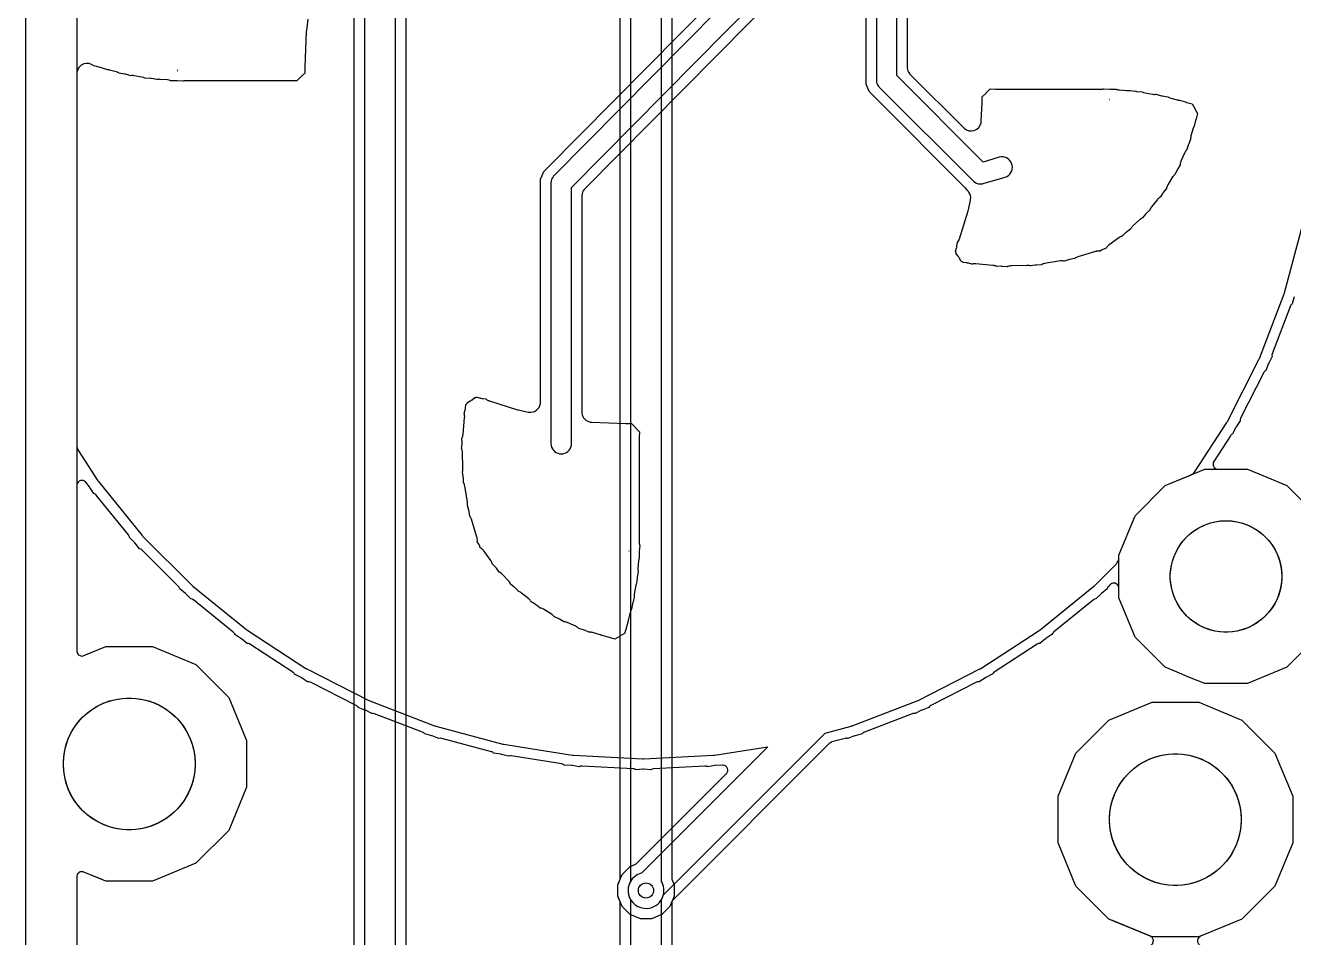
# Model space of a CAD drawing. Header units: millimetres. Extents: x -1 to 70, y 0 to 114.
# Drawn here: x 0 to 25.03, y 20.07 to 38.08 of the extents above; entities that cross this region are included whole.
import ezdxf

# ---------------------------------------------------------------- set-up
doc = ezdxf.new("R2010")
doc.units = ezdxf.units.MM

msp = doc.modelspace()

# ---------------------------------------------------------------- linework, layer by layer
at = {"layer": '16_copper'}
for points in [[(6.695, 75), (6.695, 12)], [(7.305, 12.126), (7.305, 74.695)], [(6.492, 11.899), (6.492, 63.95)], [(7.508, 63.95), (7.508, 12.252)]]:
    msp.add_lwpolyline(points, dxfattribs=at)
for points in [[(11.945, 70.5), (11.945, 21.178), (11.933, 21.157, 0.233164), (11.933, 20.843), (11.945, 20.822), (11.945, 13.055), (8.778, 13.055), (8.757, 13.067, 1), (8.443, 12.433), (8.486, 12.415, 0.198911), (8.757, 12.433), (8.778, 12.445), (12.55, 12.445), (12.55, 12.3), (13.45, 12.3), (13.45, 12.445), (33, 12.445)], [(32.874, 13.055), (13.45, 13.055), (13.45, 13.2), (12.555, 13.2), (12.555, 20.822), (12.567, 20.843, 0.233164), (12.567, 21.157), (12.555, 21.178), (12.555, 70.5)], [(11.742, 13.358), (11.742, 20.753), (11.742, 20.753), (11.742, 20.753, 0.062622), (11.739, 20.778), (11.734, 20.791), (11.694, 20.889), (11.694, 21.111), (11.734, 21.209), (11.734, 21.209), (11.735, 21.209), (11.738, 21.222), (11.741, 21.233), (11.741, 21.233), (11.741, 21.233), (11.742, 21.247), (11.742, 70.197)], [(12.758, 70.197), (12.758, 21.247), (12.758, 21.247), (12.758, 21.247, 0.062622), (12.761, 21.222), (12.766, 21.209), (12.806, 21.111), (12.806, 20.889), (12.766, 20.791), (12.766, 20.791), (12.765, 20.791), (12.762, 20.778), (12.759, 20.767), (12.759, 20.767), (12.759, 20.767), (12.758, 20.753), (12.758, 19.665)], [(1.016, 45.045), (1.016, 25.728), (1.016, 25.725), (1.016, 25.721, 0.468078), (1.141, 25.631), (1.154, 25.636), (1.589, 25.816), (2.511, 25.816), (3.362, 25.463), (4.013, 24.812), (4.366, 23.961), (4.366, 23.039), (4.013, 22.188), (3.362, 21.537), (2.511, 21.184), (1.589, 21.184), (1.53, 21.208), (1.53, 21.208), (1.154, 21.364), (1.151, 21.365), (1.147, 21.367, 0.46808), (1.017, 21.286), (1.016, 21.272), (1.016, 1.116)], [(22.176, 19.907, 0.722103), (22.216, 20.093), (22.204, 20.099), (22.203, 20.099), (22.203, 20.099), (22.203, 20.099), (21.388, 20.437), (20.737, 21.088), (20.384, 21.939), (20.384, 22.861), (20.737, 23.712), (21.388, 24.363), (22.239, 24.716), (23.161, 24.716), (24.012, 24.363), (24.663, 23.712), (25.016, 22.861), (25.016, 21.939), (24.663, 21.088), (24.012, 20.437), (23.196, 20.099), (23.192, 20.096), (23.187, 20.094, 0.722103), (23.221, 19.907)]]:
    msp.add_lwpolyline(points, format="xyb", dxfattribs=at)
msp.add_lwpolyline([(23.279, 25.084), (22.979, 25.208), (22.979, 25.208), (22.737, 25.308), (22.737, 25.308), (22.737, 25.308), (22.501, 25.406), (21.906, 26.001), (21.584, 26.779), (21.584, 27.621), (21.906, 28.399), (22.501, 28.994), (23.279, 29.316), (24.121, 29.316), (24.344, 29.223), (24.344, 29.223), (24.899, 28.994), (25.494, 28.399), (25.816, 27.621), (25.816, 26.779), (25.494, 26.001), (24.899, 25.406), (24.121, 25.084)], close=True, dxfattribs=at)
at = {"layer": '1_copper'}
msp.add_lwpolyline([(10.614, 29.621, 0.361416), (10.78, 29.821), (10.78, 34.878), (21.144, 45.357), (21.151, 45.365), (21.157, 45.371, 0.162121), (21.203, 45.491), (21.203, 45.5), (21.203, 49.211), (21.233, 49.234, 1), (20.767, 49.766), (20.734, 49.733, 0.414214), (20.767, 49.234), (20.797, 49.211), (20.797, 45.584), (10.433, 35.104), (10.426, 35.097), (10.42, 35.09, 0.162121), (10.374, 34.97), (10.374, 34.961), (10.374, 29.821), (10.377, 29.786, 0.366015), (10.579, 29.618)], format="xyb", close=True, dxfattribs=at)
for points in [[(16.246, 40.115), (11.042, 34.853), (11.036, 34.846), (11.029, 34.839, 0.162121), (10.984, 34.719), (10.983, 34.711), (10.983, 30.447), (10.985, 30.432), (10.985, 30.418, 0.317038), (11.146, 30.248), (11.15, 30.247), (11.153, 30.246), (11.163, 30.246), (11.179, 30.244), (11.851, 30.217), (11.855, 30.217), (11.859, 30.217), (11.967, 30.217), (12.04, 30.138), (12.042, 30.135), (12.045, 30.132), (12.121, 30.056), (12.117, 29.949), (12.117, 29.945), (12.117, 29.941), (12.117, 27.872), (12.117, 27.87), (12.117, 27.869, 0.040996), (12.12, 27.833), (12.125, 27.818), (12.127, 27.81), (12.117, 27.697), (12.117, 27.69), (12.117, 27.68), (12.117, 27.567), (12.113, 27.557), (12.108, 27.541, 0.004136), (12.107, 27.538), (12.102, 27.507), (12.101, 27.506), (12.101, 27.506), (12.101, 27.506), (12.089, 27.358), (12.089, 27.357), (12.089, 27.356, 0.040861), (12.089, 27.32), (12.093, 27.304), (12.094, 27.295), (12.093, 27.288), (12.093, 27.288), (12.093, 27.288), (12.075, 27.185), (12.075, 27.177), (12.073, 27.167), (12.064, 27.057), (12.059, 27.045), (12.052, 27.03, 0.003185), (12.051, 27.027), (12.043, 26.996), (12.017, 26.849), (12.017, 26.847), (12.017, 26.846, 0.040863), (12.014, 26.811), (12.016, 26.794), (12.017, 26.785), (11.989, 26.677), (11.987, 26.669), (11.985, 26.66), (11.966, 26.551), (11.96, 26.539), (11.951, 26.525, 0.003177), (11.95, 26.523), (11.94, 26.492), (11.905, 26.362), (11.904, 26.355), (11.902, 26.348, 0.025885), (11.899, 26.327), (11.899, 26.321), (11.858, 26.181), (11.857, 26.178), (11.856, 26.175), (11.828, 26.07), (11.733, 26.019), (11.731, 26.017), (11.728, 26.016), (11.635, 25.961), (11.531, 25.992), (11.528, 25.993), (11.525, 25.994), (11.384, 26.031), (11.382, 26.032), (11.376, 26.036), (11.364, 26.04), (11.356, 26.044), (11.351, 26.045), (11.346, 26.047), (11.195, 26.092), (11.181, 26.095), (11.166, 26.098, 0.040116), (11.131, 26.101), (11.128, 26.1, 0.00427), (11.121, 26.1), (11.038, 26.137), (11.028, 26.141), (11.013, 26.146), (10.924, 26.173), (10.92, 26.177, 0.043887), (10.892, 26.199), (10.889, 26.201), (10.887, 26.203), (10.878, 26.207), (10.864, 26.215), (10.696, 26.29), (10.682, 26.294), (10.669, 26.3, 0.040113), (10.634, 26.306), (10.63, 26.306, 0.004265), (10.624, 26.307), (10.546, 26.355), (10.537, 26.359), (10.522, 26.367), (10.438, 26.405), (10.435, 26.41, 0.043888), (10.41, 26.435), (10.407, 26.437), (10.405, 26.439), (10.396, 26.445), (10.384, 26.454), (10.227, 26.551), (10.214, 26.557), (10.201, 26.564, 0.040112), (10.167, 26.575), (10.164, 26.576, 0.004261), (10.158, 26.577), (10.087, 26.635), (10.078, 26.641), (10.065, 26.65), (9.986, 26.698), (9.984, 26.704, 0.043884), (9.962, 26.732), (9.96, 26.735), (9.958, 26.737), (9.95, 26.744), (9.939, 26.755), (9.796, 26.87), (9.784, 26.879), (9.772, 26.887, 0.040115), (9.74, 26.903), (9.737, 26.904, 0.004263), (9.731, 26.906), (9.668, 26.972), (9.66, 26.979), (9.649, 26.99), (9.577, 27.049), (9.575, 27.054, 0.043889), (9.558, 27.085), (9.555, 27.088), (9.554, 27.09), (9.547, 27.098), (9.537, 27.11), (9.411, 27.244), (9.4, 27.254), (9.389, 27.264, 0.040115), (9.36, 27.283), (9.357, 27.284, 0.004265), (9.351, 27.287), (9.297, 27.362), (9.29, 27.369), (9.28, 27.382), (9.217, 27.449), (9.216, 27.455, 0.043885), (9.202, 27.488), (9.201, 27.491), (9.199, 27.494), (9.194, 27.502), (9.185, 27.516), (9.048, 27.706), (9.04, 27.715), (9.032, 27.724, 0.043888), (9.006, 27.748), (9.001, 27.752), (8.997, 27.755), (8.989, 27.759), (8.979, 27.766), (8.977, 27.767), (8.968, 27.797, 0.043889), (8.954, 27.83), (8.952, 27.834), (8.938, 27.857), (8.919, 27.883), (8.92, 27.885, 0.07389), (8.92, 27.944), (8.919, 27.95), (8.918, 27.956), (8.916, 27.965), (8.913, 27.976), (8.806, 28.327), (8.801, 28.341), (8.796, 28.354, 0.040115), (8.778, 28.385), (8.776, 28.387, 0.004266), (8.772, 28.392), (8.757, 28.483), (8.754, 28.493), (8.751, 28.509), (8.724, 28.597), (8.725, 28.603, 0.043888), (8.728, 28.639), (8.728, 28.642), (8.728, 28.645), (8.727, 28.655), (8.726, 28.671), (8.674, 28.982), (8.67, 28.997), (8.667, 29.011, 0.040114), (8.653, 29.044), (8.651, 29.046, 0.004255), (8.648, 29.052), (8.645, 29.144), (8.644, 29.154), (8.642, 29.17), (8.627, 29.261), (8.629, 29.267, 0.043886), (8.637, 29.302), (8.637, 29.305), (8.638, 29.308), (8.638, 29.318), (8.638, 29.334), (8.628, 29.65), (8.626, 29.664), (8.625, 29.679, 0.040112), (8.615, 29.713), (8.614, 29.716, 0.004261), (8.611, 29.722), (8.62, 29.813), (8.62, 29.823), (8.621, 29.84), (8.618, 29.932), (8.621, 29.937, 0.043887), (8.633, 29.971), (8.634, 29.974), (8.634, 29.977), (8.636, 29.987), (8.639, 30.003), (8.671, 30.336), (8.671, 30.343), (8.672, 30.35, 0.026256), (8.671, 30.372), (8.67, 30.379), (8.67, 30.386), (8.667, 30.396), (8.665, 30.407), (8.663, 30.414), (8.661, 30.42), (8.681, 30.483, 0.011447), (8.684, 30.492), (8.686, 30.508), (8.689, 30.518, 0.007386), (8.689, 30.524), (8.696, 30.59), (8.698, 30.592), (8.702, 30.597), (8.706, 30.603), (8.712, 30.612), (8.718, 30.621), (8.721, 30.627), (8.725, 30.633), (8.783, 30.664, 0.011445), (8.791, 30.668), (8.804, 30.677), (8.813, 30.683), (8.815, 30.685), (8.818, 30.687), (8.869, 30.729), (8.872, 30.729), (8.879, 30.73), (8.886, 30.73), (8.896, 30.733), (8.907, 30.735), (8.914, 30.737), (8.92, 30.739), (8.983, 30.719, 0.011447), (8.992, 30.716), (9.008, 30.714), (9.018, 30.711, 0.007386), (9.024, 30.711), (9.09, 30.704), (9.092, 30.702, 0.061543), (9.133, 30.675), (9.144, 30.671), (9.153, 30.667), (9.158, 30.665), (9.163, 30.663), (9.715, 30.491), (9.723, 30.489), (9.733, 30.487), (9.924, 30.445), (9.929, 30.444), (9.934, 30.443, 0.416599), (10.168, 30.611), (10.169, 30.627), (10.171, 30.637), (10.17, 30.64), (10.171, 30.643), (10.171, 34.959), (10.171, 34.96), (10.171, 34.96), (10.17, 35.041), (10.201, 35.115, 0.001384), (10.201, 35.116), (10.232, 35.19), (10.288, 35.247), (10.289, 35.248), (10.289, 35.248), (16.223, 41.248)], [(16.797, 40.1), (16.797, 37), (16.798, 36.99), (16.798, 36.98, 0.132342), (16.835, 36.881), (16.841, 36.875, 0.018024), (16.85, 36.863), (16.856, 36.856), (18.706, 35.006), (18.709, 35.004), (18.712, 35.001, 0.177255), (18.84, 34.947), (18.855, 34.948), (18.869, 34.948, 0.009215), (18.876, 34.948), (18.894, 34.952), (18.904, 34.954), (18.906, 34.955), (18.908, 34.955), (19.337, 35.082), (19.37, 35.095, 0.915917), (19.221, 35.472), (18.908, 35.379), (17.203, 37.084), (17.203, 40.016)], [(17.406, 39.847), (17.406, 37.253), (17.407, 37.242), (17.407, 37.232, 0.132342), (17.445, 37.133), (17.45, 37.127, 0.018024), (17.46, 37.116), (17.466, 37.109), (18.522, 36.053), (18.526, 36.049), (18.53, 36.046, 0.580968), (18.865, 36.156), (18.867, 36.171), (18.868, 36.181), (18.868, 36.185), (18.869, 36.188), (18.883, 36.551), (18.883, 36.555), (18.883, 36.559), (18.883, 36.667), (18.962, 36.74), (18.965, 36.742), (18.968, 36.745), (19.044, 36.821), (19.151, 36.817), (19.155, 36.817), (19.159, 36.817), (21.228, 36.817), (21.23, 36.817), (21.231, 36.817, 0.040996), (21.267, 36.82), (21.282, 36.825), (21.29, 36.827), (21.403, 36.817), (21.41, 36.817), (21.42, 36.817), (21.533, 36.817), (21.543, 36.813), (21.559, 36.808, 0.004136), (21.562, 36.807), (21.593, 36.802), (21.594, 36.801), (21.594, 36.801), (21.594, 36.801), (21.742, 36.789), (21.743, 36.789), (21.744, 36.789, 0.040861), (21.78, 36.789), (21.796, 36.793), (21.805, 36.794), (21.915, 36.775), (21.923, 36.775), (21.933, 36.773), (22.043, 36.764), (22.055, 36.759), (22.07, 36.752, 0.003185), (22.073, 36.751), (22.104, 36.743), (22.105, 36.743, 0.000031), (22.105, 36.743), (22.251, 36.717), (22.253, 36.717), (22.254, 36.717, 0.040863), (22.289, 36.714), (22.306, 36.716), (22.315, 36.717), (22.423, 36.689), (22.431, 36.687), (22.44, 36.685), (22.549, 36.666), (22.561, 36.66), (22.575, 36.651, 0.003177), (22.577, 36.65), (22.608, 36.64), (22.738, 36.605), (22.745, 36.604), (22.752, 36.602, 0.025885), (22.773, 36.599), (22.779, 36.599), (22.919, 36.558), (22.922, 36.557), (22.925, 36.556), (23.03, 36.528), (23.081, 36.433), (23.083, 36.431), (23.084, 36.428), (23.139, 36.335), (23.108, 36.231), (23.107, 36.228), (23.106, 36.225), (23.069, 36.084), (23.068, 36.082), (23.064, 36.076), (23.06, 36.064), (23.056, 36.056), (23.055, 36.051), (23.053, 36.046), (23.008, 35.895), (23.005, 35.881), (23.002, 35.866, 0.040116), (22.999, 35.831), (23, 35.828, 0.00427), (23, 35.821), (22.963, 35.738), (22.959, 35.728), (22.954, 35.713), (22.927, 35.624), (22.923, 35.62, 0.043887), (22.901, 35.592), (22.899, 35.589), (22.897, 35.587), (22.893, 35.578), (22.885, 35.564), (22.81, 35.396), (22.806, 35.382), (22.8, 35.369, 0.040113), (22.794, 35.334), (22.794, 35.33, 0.004265), (22.793, 35.324), (22.745, 35.246), (22.741, 35.237), (22.733, 35.222), (22.695, 35.138), (22.69, 35.135, 0.043888), (22.665, 35.11), (22.663, 35.107), (22.661, 35.105), (22.655, 35.096), (22.646, 35.084), (22.549, 34.927), (22.543, 34.914), (22.536, 34.901, 0.040112), (22.525, 34.867), (22.524, 34.864, 0.004261), (22.523, 34.858), (22.465, 34.787), (22.459, 34.778), (22.45, 34.765), (22.402, 34.686), (22.396, 34.684, 0.043884), (22.368, 34.662), (22.365, 34.66), (22.363, 34.658), (22.356, 34.65), (22.345, 34.639), (22.23, 34.496), (22.221, 34.484), (22.213, 34.472, 0.040115), (22.197, 34.44), (22.196, 34.437, 0.004263), (22.194, 34.431), (22.128, 34.368), (22.121, 34.36), (22.11, 34.349), (22.051, 34.277), (22.046, 34.275, 0.043889), (22.015, 34.258), (22.012, 34.255), (22.01, 34.254), (22.002, 34.247), (21.99, 34.237), (21.856, 34.111), (21.846, 34.1), (21.836, 34.089, 0.040115), (21.817, 34.06), (21.816, 34.057, 0.004265), (21.813, 34.051), (21.738, 33.997), (21.731, 33.99), (21.718, 33.98), (21.651, 33.917), (21.645, 33.916, 0.043885), (21.612, 33.902), (21.609, 33.901), (21.606, 33.899), (21.598, 33.894), (21.584, 33.885), (21.394, 33.748), (21.385, 33.74), (21.376, 33.732, 0.043888), (21.352, 33.706), (21.348, 33.701), (21.345, 33.697), (21.341, 33.689), (21.334, 33.679), (21.333, 33.677), (21.303, 33.668, 0.043889), (21.27, 33.654), (21.266, 33.652), (21.243, 33.638), (21.217, 33.619), (21.215, 33.62, 0.07389), (21.155, 33.62), (21.15, 33.619), (21.144, 33.618), (21.135, 33.616), (21.124, 33.613), (20.773, 33.506), (20.759, 33.501), (20.746, 33.496, 0.040115), (20.715, 33.478), (20.713, 33.476, 0.004264), (20.708, 33.472), (20.617, 33.457), (20.607, 33.454), (20.591, 33.451), (20.503, 33.424), (20.497, 33.425, 0.043888), (20.461, 33.428), (20.458, 33.428), (20.455, 33.428), (20.445, 33.427), (20.429, 33.426), (20.118, 33.374), (20.103, 33.37), (20.089, 33.367, 0.040114), (20.056, 33.353), (20.054, 33.351, 0.004255), (20.048, 33.348), (19.956, 33.345), (19.946, 33.344), (19.93, 33.342), (19.839, 33.327), (19.833, 33.329, 0.043886), (19.798, 33.337), (19.795, 33.337), (19.792, 33.338), (19.782, 33.338), (19.766, 33.338), (19.45, 33.328), (19.436, 33.326), (19.421, 33.325, 0.040112), (19.387, 33.315), (19.384, 33.314, 0.004261), (19.378, 33.311), (19.287, 33.32), (19.277, 33.32), (19.26, 33.321), (19.168, 33.318), (19.163, 33.321, 0.043887), (19.129, 33.333), (19.126, 33.334), (19.123, 33.334), (19.113, 33.336), (19.097, 33.339), (18.764, 33.371), (18.757, 33.371), (18.75, 33.372, 0.026256), (18.728, 33.371), (18.721, 33.37), (18.714, 33.37), (18.704, 33.367), (18.693, 33.365), (18.686, 33.363), (18.68, 33.361), (18.617, 33.381, 0.011447), (18.608, 33.384), (18.592, 33.386), (18.582, 33.389, 0.007386), (18.576, 33.389), (18.51, 33.396), (18.508, 33.398), (18.503, 33.402), (18.497, 33.406), (18.488, 33.412), (18.479, 33.418), (18.473, 33.421), (18.467, 33.425), (18.436, 33.483, 0.011445), (18.432, 33.491), (18.423, 33.504), (18.417, 33.513), (18.415, 33.515), (18.413, 33.518), (18.371, 33.569), (18.371, 33.572), (18.37, 33.579), (18.37, 33.586), (18.367, 33.596), (18.365, 33.607), (18.363, 33.614), (18.361, 33.62), (18.381, 33.683, 0.011447), (18.384, 33.692), (18.386, 33.708), (18.389, 33.718, 0.007386), (18.389, 33.724), (18.396, 33.79), (18.398, 33.792, 0.061543), (18.425, 33.833), (18.429, 33.844), (18.433, 33.853), (18.435, 33.858), (18.437, 33.863), (18.609, 34.415), (18.611, 34.423), (18.613, 34.433), (18.656, 34.627), (18.657, 34.634), (18.658, 34.642, 0.186488), (18.623, 34.786), (18.617, 34.795), (18.612, 34.8), (18.607, 34.807), (18.6, 34.813), (18.598, 34.815), (18.554, 34.869), (18.548, 34.876), (18.54, 34.885), (16.798, 36.627), (16.798, 36.627), (16.655, 36.77), (16.594, 36.919), (16.594, 39.972)], [(5.575, 38.2), (5.547, 37.975), (5.546, 37.967), (5.545, 37.957), (5.517, 37.249), (5.517, 37.245), (5.517, 37.241), (5.517, 37.133), (5.438, 37.06), (5.435, 37.058), (5.432, 37.055), (5.356, 36.979), (5.249, 36.983), (5.245, 36.983), (5.241, 36.983), (3.172, 36.983), (3.17, 36.983), (3.169, 36.983, 0.040996), (3.133, 36.98), (3.118, 36.975), (3.11, 36.973), (2.997, 36.983), (2.99, 36.983), (2.98, 36.983), (2.867, 36.983), (2.857, 36.987), (2.841, 36.992, 0.004104), (2.838, 36.993), (2.807, 36.999), (2.806, 36.999), (2.806, 36.999), (2.806, 36.999), (2.658, 37.011), (2.657, 37.011), (2.656, 37.011, 0.040861), (2.62, 37.011), (2.604, 37.007), (2.595, 37.006), (2.485, 37.025), (2.477, 37.025), (2.467, 37.027), (2.357, 37.036), (2.345, 37.041), (2.33, 37.048, 0.003188), (2.327, 37.049), (2.296, 37.057), (2.149, 37.083), (2.147, 37.083), (2.146, 37.083, 0.040863), (2.111, 37.086), (2.094, 37.084), (2.085, 37.083), (1.977, 37.111), (1.969, 37.113), (1.96, 37.115), (1.851, 37.134), (1.839, 37.14), (1.825, 37.149, 0.003184), (1.823, 37.15), (1.792, 37.16), (1.662, 37.195), (1.655, 37.196), (1.648, 37.198, 0.025969), (1.627, 37.201), (1.621, 37.201), (1.481, 37.242), (1.478, 37.243), (1.475, 37.244), (1.354, 37.276), (1.354, 37.276, 0.591075), (1.019, 37.156), (1.017, 37.136), (1.016, 37.127, 0.00346), (1.016, 37.124), (1.016, 29.789), (1.017, 29.783), (1.016, 29.776, 0.087942), (1.033, 29.707), (1.039, 29.696), (1.043, 29.687), (1.046, 29.683), (1.049, 29.679), (1.431, 29.089), (1.437, 29.082), (1.444, 29.072), (2.307, 28.007), (2.313, 28), (2.321, 27.991), (3.291, 27.021), (3.298, 27.015), (3.307, 27.007), (4.372, 26.144), (4.38, 26.139), (4.389, 26.131), (5.539, 25.385), (5.548, 25.38), (5.558, 25.374), (6.78, 24.752), (6.788, 24.748), (6.799, 24.743), (8.079, 24.251), (8.088, 24.249), (8.099, 24.245), (9.424, 23.89), (9.433, 23.888), (9.445, 23.886), (9.969, 23.803), (9.969, 23.803), (9.969, 23.803), (10.799, 23.671), (10.808, 23.67), (10.82, 23.669), (12.189, 23.597), (12.199, 23.597), (12.211, 23.597), (13.58, 23.669), (13.589, 23.67), (13.601, 23.671), (14.657, 23.838), (12.161, 21.342), (12.136, 21.335, 0.876977), (12.273, 20.647), (12.319, 20.653, 0.26795), (12.585, 20.886), (12.592, 20.911), (15.789, 24.108), (16.301, 24.245), (16.309, 24.248), (16.321, 24.251), (17.601, 24.743), (17.609, 24.747), (17.62, 24.752), (18.842, 25.374), (18.85, 25.379), (18.861, 25.385), (20.011, 26.131), (20.018, 26.137), (20.028, 26.144), (21.093, 27.007), (21.1, 27.013), (21.109, 27.021), (21.524, 27.436), (21.531, 27.444), (21.538, 27.451, 0.132344), (21.581, 27.548), (21.582, 27.556, 0.025235), (21.584, 27.58), (21.584, 27.621), (21.906, 28.399), (22.501, 28.994), (22.997, 29.199), (23.006, 29.204, 0.139956), (23.09, 29.276), (23.715, 30.239), (23.72, 30.248), (23.726, 30.258), (24.349, 31.48), (24.352, 31.488), (24.357, 31.499), (24.849, 32.779), (24.851, 32.788), (24.855, 32.799), (25.21, 34.124)], [(25.045, 32.721), (25.007, 32.582), (25.006, 32.581), (24.997, 32.575, 0.072859), (24.98, 32.551), (24.974, 32.539), (24.611, 31.594), (24.611, 31.592), (24.61, 31.59, 0.110688), (24.607, 31.538), (24.542, 31.411), (24.541, 31.409), (24.537, 31.401), (24.486, 31.267), (24.484, 31.266), (24.475, 31.261, 0.072854), (24.455, 31.239), (24.448, 31.227), (23.988, 30.325), (23.988, 30.323), (23.987, 30.322, 0.11068), (23.978, 30.271), (23.9, 30.151), (23.899, 30.149), (23.895, 30.142), (23.83, 30.014), (23.828, 30.013), (23.818, 30.008, 0.072855), (23.796, 29.989), (23.788, 29.978), (23.458, 29.47), (23.458, 29.47), (23.458, 29.47, 0.546726), (23.528, 29.317), (23.542, 29.316), (24.121, 29.316), (24.344, 29.223), (24.344, 29.223), (24.899, 28.994), (25.494, 28.399)], [(25.494, 26.001), (24.899, 25.406), (24.121, 25.084), (23.279, 25.084), (22.979, 25.208), (22.979, 25.208), (22.737, 25.308), (22.737, 25.308), (22.737, 25.308), (22.501, 25.406), (21.906, 26.001), (21.584, 26.779), (21.584, 26.967), (21.583, 26.978), (21.582, 26.988, 0.473399), (21.444, 27.058), (21.442, 27.058), (21.433, 27.052), (21.424, 27.047), (21.422, 27.045), (21.421, 27.045), (21.42, 27.043), (21.413, 27.038), (21.38, 27.004), (21.379, 27.003), (21.377, 27.001, 0.11068), (21.353, 26.956), (21.242, 26.866), (21.241, 26.864), (21.234, 26.859), (21.132, 26.757), (21.131, 26.757), (21.12, 26.755, 0.072847), (21.093, 26.744), (21.082, 26.736), (20.295, 26.099), (20.294, 26.097), (20.292, 26.096, 0.110694), (20.263, 26.053), (20.144, 25.975), (20.142, 25.974), (20.135, 25.969), (20.023, 25.879), (20.021, 25.879), (20.011, 25.878, 0.072843), (19.983, 25.87), (19.971, 25.863), (19.122, 25.312), (19.12, 25.311), (19.118, 25.31, 0.110683), (19.086, 25.27), (18.958, 25.205), (18.957, 25.204), (18.956, 25.204), (18.954, 25.203), (18.949, 25.2), (18.828, 25.121), (18.826, 25.121), (18.816, 25.122, 0.072855), (18.788, 25.117), (18.775, 25.112), (17.873, 24.652), (17.871, 24.651), (17.869, 24.65, 0.110684), (17.832, 24.614), (17.699, 24.563), (17.697, 24.562), (17.689, 24.558), (17.561, 24.493), (17.559, 24.493), (17.549, 24.495, 0.072851), (17.52, 24.493), (17.506, 24.489), (16.561, 24.126), (16.559, 24.125), (16.557, 24.124, 0.110684), (16.517, 24.092), (16.379, 24.055), (16.377, 24.055), (16.369, 24.052), (16.235, 24.001), (16.233, 24.001), (16.223, 24.004, 0.072865), (16.194, 24.005), (16.18, 24.002), (15.92, 23.932), (15.914, 23.93), (15.907, 23.928, 0.062619), (15.886, 23.916), (15.878, 23.909), (15.877, 23.908), (15.876, 23.908), (15.875, 23.907), (12.784, 20.816), (12.784, 20.816), (12.784, 20.816, 0.06262), (12.769, 20.796), (12.762, 20.783), (12.722, 20.685), (12.565, 20.528), (12.361, 20.444), (12.139, 20.444), (11.935, 20.528), (11.778, 20.685), (11.694, 20.889), (11.694, 21.111), (11.778, 21.315), (11.935, 21.472), (12.033, 21.512), (12.033, 21.513), (12.034, 21.513, 0.062619), (12.055, 21.525), (12.066, 21.534), (13.836, 23.304), (13.836, 23.305), (13.837, 23.305, 0.630951), (13.774, 23.475), (13.76, 23.475), (13.617, 23.467), (13.615, 23.467), (13.607, 23.466), (13.465, 23.444), (13.463, 23.445), (13.454, 23.45, 0.072854), (13.425, 23.456), (13.412, 23.457), (12.4, 23.404), (12.398, 23.403), (12.396, 23.403, 0.110665), (12.348, 23.385), (12.205, 23.393), (12.203, 23.393), (12.195, 23.393), (12.051, 23.385), (12.049, 23.386), (12.041, 23.392, 0.072882), (12.014, 23.402), (12, 23.404), (10.988, 23.457), (10.986, 23.456), (10.984, 23.457, 0.110683), (10.935, 23.444), (10.793, 23.466), (10.791, 23.466), (10.783, 23.467), (10.639, 23.475), (10.638, 23.476), (10.63, 23.483, 0.072853), (10.604, 23.495), (10.59, 23.498), (9.59, 23.657), (9.588, 23.657), (9.586, 23.657, 0.110667), (9.535, 23.65), (9.397, 23.687), (9.395, 23.687), (9.387, 23.689), (9.244, 23.712), (9.243, 23.713), (9.236, 23.721, 0.072854), (9.211, 23.736), (9.198, 23.74), (8.22, 24.002), (8.218, 24.002), (8.216, 24.003, 0.110665), (8.164, 24.001), (8.031, 24.052), (8.029, 24.053), (8.021, 24.055), (7.882, 24.093), (7.881, 24.094), (7.875, 24.103, 0.07287), (7.851, 24.12), (7.839, 24.126), (6.894, 24.489), (6.892, 24.489), (6.89, 24.49, 0.110688), (6.838, 24.493), (6.711, 24.558), (6.709, 24.559), (6.701, 24.563), (6.567, 24.614), (6.566, 24.616), (6.561, 24.625, 0.072854), (6.539, 24.645), (6.527, 24.652), (5.625, 25.112), (5.623, 25.112), (5.622, 25.113, 0.11068), (5.571, 25.122), (5.451, 25.2), (5.449, 25.201), (5.442, 25.205), (5.314, 25.27), (5.313, 25.272), (5.308, 25.282, 0.07286), (5.289, 25.304), (5.278, 25.312), (4.429, 25.863), (4.427, 25.864), (4.426, 25.866, 0.11068), (4.376, 25.879), (4.265, 25.969), (4.263, 25.97), (4.256, 25.975), (4.136, 26.054), (4.135, 26.056), (4.132, 26.066, 0.072869), (4.115, 26.089), (4.105, 26.099), (3.318, 26.736), (3.316, 26.737), (3.315, 26.739, 0.110689), (3.267, 26.758), (3.166, 26.859), (3.164, 26.86), (3.158, 26.866), (3.046, 26.956), (3.046, 26.958), (3.043, 26.968, 0.072867), (3.029, 26.994), (3.02, 27.004), (2.304, 27.72), (2.303, 27.721), (2.301, 27.723, 0.110666), (2.256, 27.747), (2.166, 27.858), (2.164, 27.859), (2.159, 27.866), (2.057, 27.968), (2.057, 27.969), (2.055, 27.98, 0.072847), (2.044, 28.007), (2.036, 28.018), (1.399, 28.805), (1.397, 28.806), (1.396, 28.808, 0.110669), (1.353, 28.837), (1.275, 28.956), (1.274, 28.958), (1.269, 28.965), (1.194, 29.058), (1.191, 29.061), (1.189, 29.064, 0.630946), (1.017, 29.009), (1.016, 28.995), (1.016, 25.728), (1.016, 25.725), (1.016, 25.721, 0.468078), (1.141, 25.631), (1.154, 25.636), (1.589, 25.816), (2.511, 25.816), (3.362, 25.463), (4.013, 24.812), (4.366, 23.961), (4.366, 23.039), (4.013, 22.188), (3.362, 21.537), (2.511, 21.184), (1.589, 21.184), (1.154, 21.364), (1.151, 21.365), (1.147, 21.367, 0.46808), (1.017, 21.286), (1.016, 21.272), (1.016, 1.116)]]:
    msp.add_lwpolyline(points, format="xyb", dxfattribs=at)
for points in [[(3.007, 37.186), (2.999, 37.186), (3.006, 37.186)], [(21.394, 36.614), (21.393, 36.614), (21.401, 36.614)], [(11.914, 27.706), (11.914, 27.707), (11.914, 27.699)], [(22.239, 20.084), (21.456, 20.408), (21.456, 20.408), (21.456, 20.408), (21.388, 20.437), (20.737, 21.088), (20.384, 21.939), (20.384, 22.861), (20.737, 23.712), (21.388, 24.363), (22.239, 24.716), (23.161, 24.716), (24.012, 24.363), (24.663, 23.712), (25.016, 22.861), (25.016, 21.939), (24.663, 21.088), (24.012, 20.437), (23.161, 20.084)]]:
    msp.add_lwpolyline(points, close=True, dxfattribs=at)
at = {"layer": 'drills_NPTH'}
for centre, radius in [((23.7, 27.2), 1.1), ((2.05, 23.5), 1.3), ((22.7, 22.4), 1.3)]:
    msp.add_circle(centre, radius, dxfattribs=at)
at = {"layer": 'drills_via_1_16'}
msp.add_circle((12.25, 21), 0.15, dxfattribs=at)
at = {"layer": 'holes'}
for points in [[(24.8, 27.157), (24.793, 27.071), (24.78, 26.985), (24.76, 26.901), (24.733, 26.819), (24.7, 26.739), (24.66, 26.662), (24.615, 26.588), (24.565, 26.518), (24.508, 26.453), (24.447, 26.392), (24.382, 26.335), (24.312, 26.285), (24.238, 26.24), (24.161, 26.2), (24.081, 26.167), (23.999, 26.14), (23.915, 26.12), (23.829, 26.107), (23.743, 26.1), (23.657, 26.1), (23.571, 26.107), (23.485, 26.12), (23.401, 26.14), (23.319, 26.167), (23.239, 26.2), (23.162, 26.24), (23.088, 26.285), (23.018, 26.335), (22.953, 26.392), (22.892, 26.453), (22.835, 26.518), (22.785, 26.588), (22.74, 26.662), (22.7, 26.739), (22.667, 26.819), (22.64, 26.901), (22.62, 26.985), (22.607, 27.071), (22.6, 27.157), (22.6, 27.243), (22.607, 27.329), (22.62, 27.415), (22.64, 27.499), (22.667, 27.581), (22.7, 27.661), (22.74, 27.738), (22.785, 27.812), (22.835, 27.882), (22.892, 27.947), (22.953, 28.008), (23.018, 28.065), (23.088, 28.115), (23.162, 28.16), (23.239, 28.2), (23.319, 28.233), (23.401, 28.26), (23.485, 28.28), (23.571, 28.293), (23.657, 28.3), (23.743, 28.3), (23.829, 28.293), (23.915, 28.28), (23.999, 28.26), (24.081, 28.233), (24.161, 28.2), (24.238, 28.16), (24.312, 28.115), (24.382, 28.065), (24.447, 28.008), (24.508, 27.947), (24.565, 27.882), (24.615, 27.812), (24.66, 27.738), (24.7, 27.661), (24.733, 27.581), (24.76, 27.499), (24.78, 27.415), (24.793, 27.329), (24.8, 27.243), (24.8, 27.157)], [(3.35, 23.454), (3.343, 23.361), (3.33, 23.269), (3.31, 23.178), (3.284, 23.089), (3.252, 23.002), (3.213, 22.918), (3.169, 22.836), (3.119, 22.758), (3.063, 22.684), (3.002, 22.614), (2.936, 22.548), (2.866, 22.487), (2.792, 22.431), (2.714, 22.381), (2.632, 22.337), (2.548, 22.298), (2.461, 22.266), (2.372, 22.24), (2.281, 22.22), (2.189, 22.207), (2.096, 22.2), (2.004, 22.2), (1.911, 22.207), (1.819, 22.22), (1.728, 22.24), (1.639, 22.266), (1.552, 22.298), (1.468, 22.337), (1.386, 22.381), (1.308, 22.431), (1.234, 22.487), (1.164, 22.548), (1.098, 22.614), (1.037, 22.684), (0.981, 22.758), (0.931, 22.836), (0.887, 22.918), (0.848, 23.002), (0.816, 23.089), (0.79, 23.178), (0.77, 23.269), (0.757, 23.361), (0.75, 23.454), (0.75, 23.546), (0.757, 23.639), (0.77, 23.731), (0.79, 23.822), (0.816, 23.911), (0.848, 23.998), (0.887, 24.082), (0.931, 24.164), (0.981, 24.242), (1.037, 24.316), (1.098, 24.386), (1.164, 24.452), (1.234, 24.513), (1.308, 24.569), (1.386, 24.619), (1.468, 24.663), (1.552, 24.702), (1.639, 24.734), (1.728, 24.76), (1.819, 24.78), (1.911, 24.793), (2.004, 24.8), (2.096, 24.8), (2.189, 24.793), (2.281, 24.78), (2.372, 24.76), (2.461, 24.734), (2.548, 24.702), (2.632, 24.663), (2.714, 24.619), (2.792, 24.569), (2.866, 24.513), (2.936, 24.452), (3.002, 24.386), (3.063, 24.316), (3.119, 24.242), (3.169, 24.164), (3.213, 24.082), (3.252, 23.998), (3.284, 23.911), (3.31, 23.822), (3.33, 23.731), (3.343, 23.639), (3.35, 23.546), (3.35, 23.454)], [(24, 22.354), (23.993, 22.261), (23.98, 22.169), (23.96, 22.078), (23.934, 21.989), (23.902, 21.902), (23.863, 21.818), (23.819, 21.736), (23.769, 21.658), (23.713, 21.584), (23.652, 21.514), (23.586, 21.448), (23.516, 21.387), (23.442, 21.331), (23.364, 21.281), (23.282, 21.237), (23.198, 21.198), (23.111, 21.166), (23.022, 21.14), (22.931, 21.12), (22.839, 21.107), (22.746, 21.1), (22.654, 21.1), (22.561, 21.107), (22.469, 21.12), (22.378, 21.14), (22.289, 21.166), (22.202, 21.198), (22.118, 21.237), (22.036, 21.281), (21.958, 21.331), (21.884, 21.387), (21.814, 21.448), (21.748, 21.514), (21.687, 21.584), (21.631, 21.658), (21.581, 21.736), (21.537, 21.818), (21.498, 21.902), (21.466, 21.989), (21.44, 22.078), (21.42, 22.169), (21.407, 22.261), (21.4, 22.354), (21.4, 22.446), (21.407, 22.539), (21.42, 22.631), (21.44, 22.722), (21.466, 22.811), (21.498, 22.898), (21.537, 22.982), (21.581, 23.064), (21.631, 23.142), (21.687, 23.216), (21.748, 23.286), (21.814, 23.352), (21.884, 23.413), (21.958, 23.469), (22.036, 23.519), (22.118, 23.563), (22.202, 23.602), (22.289, 23.634), (22.378, 23.66), (22.469, 23.68), (22.561, 23.693), (22.654, 23.7), (22.746, 23.7), (22.839, 23.693), (22.931, 23.68), (23.022, 23.66), (23.111, 23.634), (23.198, 23.602), (23.282, 23.563), (23.364, 23.519), (23.442, 23.469), (23.516, 23.413), (23.586, 23.352), (23.652, 23.286), (23.713, 23.216), (23.769, 23.142), (23.819, 23.064), (23.863, 22.982), (23.902, 22.898), (23.934, 22.811), (23.96, 22.722), (23.98, 22.631), (23.993, 22.539), (24, 22.446), (24, 22.354)]]:
    msp.add_lwpolyline(points, close=True, dxfattribs=at)
at = {"layer": 'outline'}
msp.add_lwpolyline([(0, 45.9), (0, 1), (0.004, 0.913), (0.015, 0.826), (0.034, 0.741), (0.06, 0.658), (0.094, 0.577), (0.134, 0.5), (0.181, 0.426), (0.234, 0.357), (0.293, 0.293), (0.357, 0.234), (0.426, 0.181), (0.5, 0.134), (0.577, 0.094), (0.658, 0.06), (0.741, 0.034), (0.826, 0.015), (0.913, 0.004), (1, 0), (1, -0.5), (17, -0.5), (17, 0), (35, 0)], dxfattribs=at)

doc.saveas('drawing.dxf')
